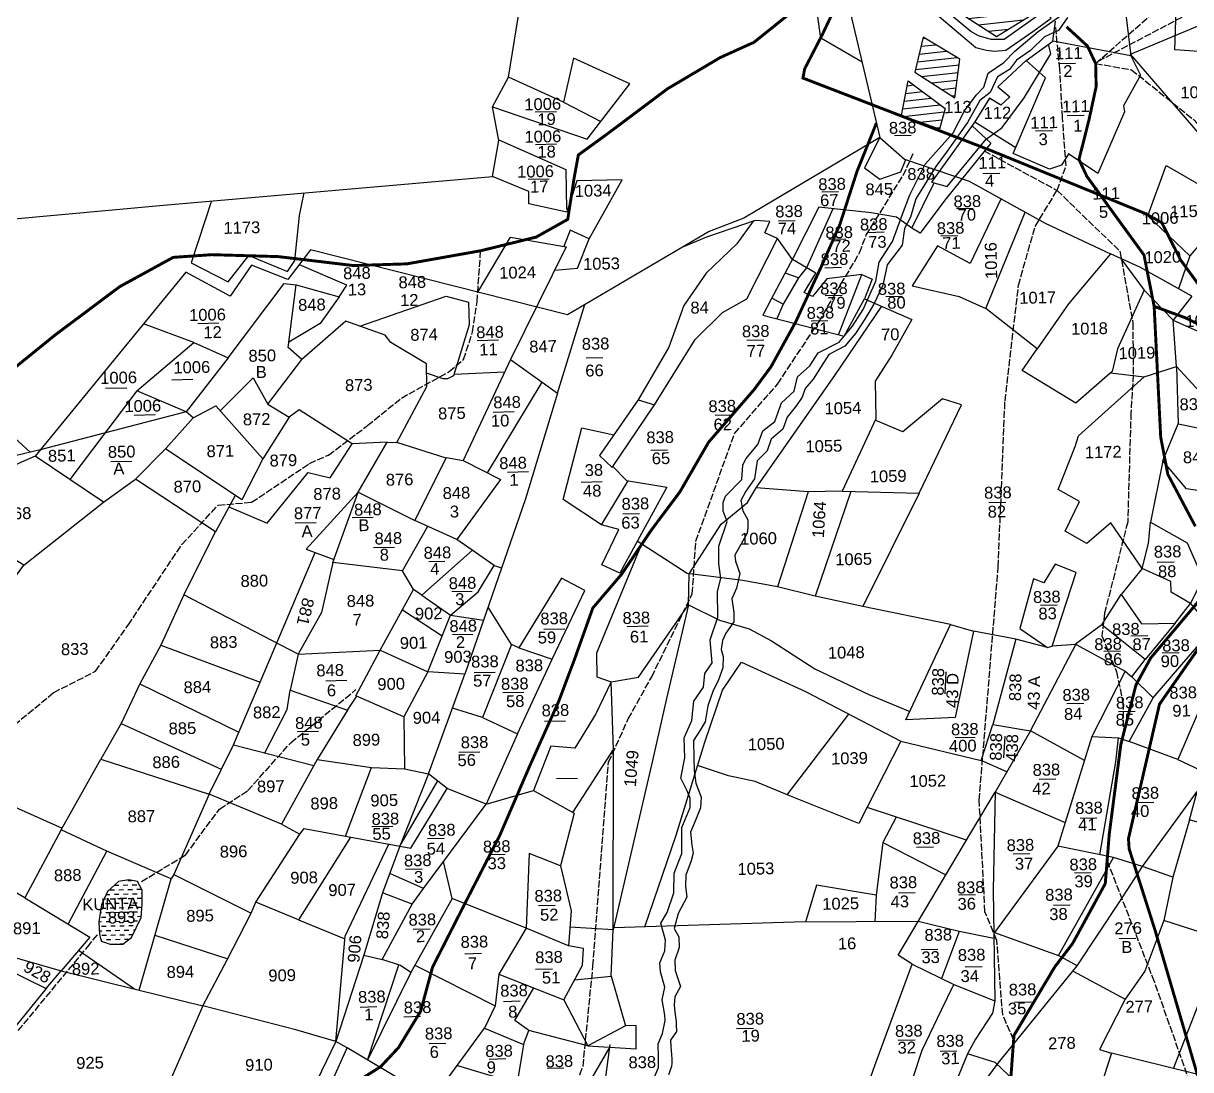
# Model space of a CAD drawing. Header units: millimetres. Extents: x 364796 to 377572, y 1836794 to 1850679.
# Drawn here: x 372195 to 374191, y 1841356 to 1843146 of the extents above; entities that cross this region are included whole.
import ezdxf

# ---------------------------------------------------------------- set-up
doc = ezdxf.new("R2010")
doc.units = ezdxf.units.MM
doc.linetypes.add('ACAD_ISO02W100', pattern=[15, 12, -3])
for name, color, linetype in [('CARTTRCK', 31, 'ACAD_ISO02W100'), ('NALA', 4, 'Continuous'), ('ROADS', 50, 'Continuous'), ('SY.AREA', 7, 'Continuous'), ('TEXT', 7, 'Continuous'), ('VILLAGE AREA', 1, 'Continuous'), ('WATER', 4, 'Continuous')]:
    doc.layers.add(name, color=color, linetype=linetype)
doc.styles.get("Standard").update_dxf_attribs({"font": 'arial.ttf', "height": 2.5})

msp = doc.modelspace()

# ---------------------------------------------------------------- hatches: boundary and pattern name
at = {"layer": 'VILLAGE AREA'}
h = msp.add_hatch(dxfattribs=at)
h.set_pattern_fill('ANSI31', color=256, scale=4.053375, angle=321.2909, style=0)
h.set_pattern_definition([(6.29095, (368861.63, 1841909.483), (-1.4102, 12.79197), [])])
h.paths.add_polyline_path([(373867.5, 1843388.5), (373832.2, 1843408.3), (373814.3, 1843400.2), (373792.5, 1843331.2), (373852, 1843330)])
h.paths.add_polyline_path([(373937, 1843350), (373880.7, 1843379.7), (373861.4, 1843314.7), (373914, 1843278.4)])
h.paths.add_polyline_path([(373905.4, 1843260.1), (373851.3, 1843305.4), (373796.9, 1843309.3), (373771.1, 1843246.7), (373888.5, 1843202.9)])
h.paths.add_polyline_path([(373764.9, 1843237.6), (373751.7, 1843193.3), (373859.3, 1843123.4), (373933.3, 1843169)])
h.paths.add_polyline_path([(373796.8, 1843084.5), (373733.9, 1843121.9), (373719.7, 1843062.1), (373787.9, 1843018.4)])
h.paths.add_polyline_path([(373708.4, 1843047.6), (373696.8, 1842987.9), (373762, 1842964.8), (373771.5, 1842999.9)])
h.paths.add_polyline_path([(373872, 1843312.2), (373929.6, 1843313.5), (373928.9, 1843344.5), (373871.3, 1843343.2)], flags=24)
h.paths.add_polyline_path([(373867.9, 1843364.1), (373925.5, 1843365.4), (373924.8, 1843396.4), (373867.2, 1843395.1)], flags=9)
h.paths.add_polyline_path([(373868.1, 1843248.4), (373925.7, 1843249.7), (373925, 1843280.8), (373867.4, 1843279.5)], flags=9)
at = {"layer": 'WATER'}
h = msp.add_hatch(dxfattribs=at)
h.set_pattern_fill('DASH', color=256, scale=2.432025, angle=1.2909, style=0)
h.set_pattern_definition([(1.29095, (368861.6305, 1841909.4825), (7.545755, 7.893684), [7.72168, -7.72168])])
h.paths.add_polyline_path([(372397.8, 1841663.1), (372390.2, 1841678.1), (372375, 1841680.6), (372357.7, 1841678), (372338.6, 1841661), (372328.3, 1841637.7), (372323.9, 1841608.7), (372325.1, 1841587.1), (372328.2, 1841575.6), (372343.5, 1841570.9), (372365.2, 1841570.7), (372380.1, 1841581.9), (372396.6, 1841616.1), (372398.3, 1841639.3)])
h.paths.add_polyline_path([(372334.6, 1841600.1), (372392.1, 1841601.4), (372391.4, 1841632.5), (372333.9, 1841631.2)], flags=24)

# ---------------------------------------------------------------- linework, layer by layer
at = {"layer": 'CARTTRCK'}
for points in [[(374028.9, 1843077.2), (374173.8, 1843204.5), (374376, 1843448.4), (374488.5, 1843556), (374566.5, 1843636.1), (374656.8, 1843620.1), (374785, 1843587.1), (374982.7, 1843537.6), (375159.5, 1843495.9), (375318.9, 1843549.3), (375563.6, 1843669.2), (375755.2, 1843708.1), (376003.3, 1843756.7)], [(374033.4, 1843081.2), (374393.1, 1843270.3), (374646, 1843414.3), (374889.9, 1843527.7), (374982.7, 1843537.6)], [(373962.9, 1842860), (373978.4, 1842901.8), (373972.3, 1842984.6), (373967.7, 1843067.5), (373960.7, 1843138.8)], [(374028.9, 1843077.2), (374090.3, 1843066.4), (374197.5, 1842980.2), (374336.7, 1842825.7), (374517.9, 1842649.9), (374659.9, 1842550.8), (374793.4, 1842437.6)], [(373838.1, 1842927.8), (373962.9, 1842860), (374070.5, 1842755.9), (374092.6, 1842633.3), (374093.2, 1842544.8), (374089.2, 1842479.7), (374083.7, 1842292.9), (374044.3, 1842137.1), (374039.7, 1842098.2), (374064.6, 1842036.6), (374075.5, 1841984.2), (374076.5, 1841930)], [(373097.4, 1841221.6), (373152.1, 1841361.8), (373169.1, 1841533), (373195.6, 1841882.1), (373229.5, 1841956), (373269.6, 1842028.1), (373339, 1842169.8), (373345.1, 1842259.9), (373411.5, 1842444.5), (373484.9, 1842528.7), (373555.2, 1842634.8), (373625.1, 1842753.2), (373636.5, 1842783.7), (373699.6, 1842885.6), (373716.9, 1842923)], [(373888.7, 1841407.2), (373869.9, 1841449.8), (373860.1, 1841576.9), (373839.6, 1841626.2), (373829.8, 1841816.9), (373862.3, 1842216), (373873.9, 1842499.8), (373897.1, 1842698), (373925.3, 1842798.2), (373962.9, 1842860)], [(372179.5, 1841945.8), (372246.8, 1842001.2), (372318.4, 1842037.5), (372374.1, 1842116.6), (372465.8, 1842254.1), (372527.9, 1842321.6), (372585.3, 1842326.6), (372684.4, 1842392.9), (372716.8, 1842407.4), (372783.5, 1842457.7), (372841.4, 1842504.9), (372923.3, 1842550), (372947.6, 1842570.9), (372963.3, 1842617.9), (372970.9, 1842669.7), (372977, 1842756.8)], [(372396.8, 1841677.8), (372472.1, 1841723.1), (372530.3, 1841801.8), (372578.7, 1841833.4), (372652.4, 1841915.3), (372763.8, 1842006.1)], [(374651.3, 1840169.4), (374604, 1840263.1), (374529.3, 1840405.5), (374481.8, 1840526.1), (374432.9, 1840662.4), (374388.4, 1840744.9), (374342.8, 1840833.2), (374329.3, 1840937.9), (374277.3, 1841062.9), (374200.1, 1841305.6), (374129.6, 1841506.2), (374048.6, 1841714)], [(372186.2, 1841422.8), (372304.4, 1841565.7), (372323.5, 1841589), (372323.5, 1841589)]]:
    msp.add_lwpolyline(points, dxfattribs=at)
at = {"layer": 'NALA'}
for points in [[(373269.4, 1841331.1), (373281.2, 1841359.9), (373281.3, 1841377.6), (373280.8, 1841399.9), (373288.2, 1841417.7), (373292.4, 1841440.1), (373292.1, 1841449.4), (373287.4, 1841475.2), (373292.1, 1841497.1), (373284.8, 1841523.4), (373283.4, 1841538.9), (373292.3, 1841559.4), (373293.4, 1841577.5), (373285, 1841606.4), (373296, 1841624.8), (373307.2, 1841658.3), (373308, 1841691.9), (373321.3, 1841726), (373321.3, 1841770.1), (373335.6, 1841804.6), (373335.3, 1841820.2), (373329.2, 1841835.1), (373319.4, 1841854.6), (373326.4, 1841889.4), (373325.1, 1841923.6), (373338.5, 1841953), (373341.9, 1841986.3), (373358, 1842010.5), (373360.6, 1842033.4), (373373.1, 1842051.9), (373369.7, 1842091.1), (373382.9, 1842130.3), (373382.4, 1842173.9), (373388.1, 1842196.4), (373384.4, 1842221.7), (373384.3, 1842251.3), (373398.4, 1842293.5), (373391.8, 1842311.5), (373392, 1842326), (373395.9, 1842337), (373423.8, 1842365.7), (373425.4, 1842390.1), (373430.8, 1842401.1), (373451.1, 1842425.5), (373459.9, 1842449), (373480.4, 1842465), (373491.6, 1842496.9), (373513, 1842516.6), (373519.2, 1842541.1), (373540.1, 1842559.7), (373554.1, 1842582.4), (373590.1, 1842600.3), (373612.8, 1842627.8), (373631.4, 1842656.2), (373652.8, 1842704.8), (373658.8, 1842737.2), (373681.4, 1842772.4), (373698.5, 1842819.5), (373711.3, 1842852.5), (373737.2, 1842904.8), (373785.3, 1842958.3), (373804.8, 1842996.1), (373824.5, 1843022.9), (373837.7, 1843036.7), (373845, 1843060.7), (373872.1, 1843079), (373890.9, 1843098.1), (373930.6, 1843131.7), (373975.1, 1843163.3)], [(373980.6, 1843156), (373965.3, 1843133.8), (373941.6, 1843123), (373917.6, 1843099.2), (373893.3, 1843083), (373881.4, 1843067), (373861.2, 1843054.2), (373848.5, 1843027.4), (373831, 1843014.1), (373810, 1842976), (373774.8, 1842927.4), (373755.6, 1842901), (373721.3, 1842845.6), (373712.5, 1842814), (373701.9, 1842794.6), (373697.8, 1842766.5), (373672.6, 1842732.5), (373665, 1842697.7), (373649.4, 1842665.3), (373634.2, 1842639.7), (373618.4, 1842615.4), (373599.7, 1842593.8), (373572.7, 1842579.5), (373559.5, 1842558.7), (373545.6, 1842537.3), (373532.3, 1842521.2), (373527.2, 1842506.1), (373517.2, 1842492.2), (373501.1, 1842472.2), (373494, 1842451.5), (373473.9, 1842434.7), (373466.8, 1842414.7), (373450.1, 1842397.2), (373445.3, 1842366.4), (373430.8, 1842345.6), (373422.2, 1842329.7), (373425.4, 1842312), (373433.9, 1842296.5), (373434.2, 1842283.5), (373433.1, 1842273.9), (373412, 1842235.9), (373413, 1842225.7), (373420.3, 1842204.6), (373414.6, 1842179.4), (373406.8, 1842161.5), (373410.1, 1842138.3), (373410.3, 1842128.8), (373409.8, 1842121.9), (373396.5, 1842102.5), (373390.7, 1842090.1), (373388.3, 1842075), (373392, 1842062.8), (373391, 1842043.6), (373383.3, 1842020.9), (373374.8, 1842004.4), (373365.8, 1841978.2), (373361, 1841950.8), (373352.4, 1841936.9), (373341.1, 1841919), (373341.8, 1841888.2), (373342.3, 1841867.8), (373344.8, 1841846), (373354.2, 1841822.3), (373353.3, 1841803.8), (373344.8, 1841783.8), (373335.8, 1841762.4), (373338.3, 1841739.9), (373340.7, 1841726.3), (373336.9, 1841713.3), (373327.8, 1841688.5), (373327.6, 1841670), (373329.4, 1841651), (373315, 1841623.3), (373308, 1841597.3), (373315.8, 1841583.1), (373316.3, 1841564.7), (373309.2, 1841543.3), (373309.6, 1841525.6), (373319.1, 1841498.5), (373309.3, 1841480.5), (373308.2, 1841466.1), (373309.2, 1841454.5), (373311.6, 1841438.2), (373311.7, 1841433.4), (373312, 1841421.1), (373302, 1841406.6), (373302.3, 1841395.6), (373303.3, 1841381.3), (373304.1, 1841374.5), (373304.3, 1841367), (373303.7, 1841361.5), (373298.6, 1841347.1)]]:
    msp.add_lwpolyline(points, dxfattribs=at)
at = {"layer": 'ROADS', "color": 40, "const_width": 5}
for points in [[(374222.1, 1842675.5), (374174.2, 1842741.1), (374141.9, 1842805.1), (374113.3, 1842820.7), (373847, 1842929.4), (373528.3, 1843052.2), (373531.3, 1843068.2), (373560.9, 1843125.5), (373626.8, 1843264.1)], [(374222.1, 1842675.5), (374174.2, 1842741.1), (374141.9, 1842805.1), (374113.3, 1842820.7), (373847, 1842929.4), (373528.3, 1843052.2), (373531.3, 1843068.2), (373560.9, 1843125.5), (373626.8, 1843264.1)], [(373584.6, 1843212), (373506.2, 1843162.9), (373444.7, 1843113.5), (373387, 1843087.4), (373296.8, 1843034), (373190.7, 1842954.5), (373144.1, 1842920.7), (373136.8, 1842880.7), (373126, 1842810.5), (373072, 1842780.2), (372977, 1842756.8), (372850.8, 1842734.4), (372759.4, 1842731.5), (372630.8, 1842746.8), (372517.1, 1842750.1), (372451.1, 1842745.5), (372359.7, 1842695.4), (372249.3, 1842612.8), (372151.3, 1842533.4)], [(374199.4, 1842285.5), (374152.4, 1842374.4), (374140.2, 1842437.9), (374129, 1842661.7), (374111.6, 1842749.6), (374058.2, 1842822.9), (374013.8, 1842884.3), (374000.4, 1842912.9), (374017.6, 1842981), (374029.8, 1843037.6), (374028.9, 1843077.2), (374014.8, 1843107.1), (373979.1, 1843139.9)], [(373653.9, 1842975.1), (373620.8, 1842892.6), (373591.3, 1842801.4), (373559.9, 1842730.3), (373515.7, 1842634.7), (373473.7, 1842558.5), (373445, 1842519.6), (373366.9, 1842429.3), (373317.8, 1842344.3), (373268.8, 1842278.8), (373218, 1842203.3), (373168.9, 1842145.8), (373137.7, 1842058.3), (373110.5, 1841985.9), (373061.2, 1841876), (373009.5, 1841756.2), (372948.3, 1841636.7), (372894.8, 1841531.5), (372874.3, 1841455.8), (372836.7, 1841393.9), (372805.9, 1841361), (372761.5, 1841333.1)], [(374129, 1842661.7), (374182, 1842642.3), (374280.5, 1842594)], [(373876.6, 1841242.1), (373889.2, 1841414.5), (373959.3, 1841532.2), (373989.4, 1841571.6), (374045.4, 1841674.3), (374052.2, 1841758.7), (374072, 1841912.2), (374097.9, 1842014.1), (374123.1, 1842060.2), (374208, 1842160.9)], [(374212.6, 1841314.4), (374130.2, 1841595.6), (374086.2, 1841733.8), (374085.1, 1841751.3), (374138.1, 1841981.1), (374205.8, 1842078.1)], [(374212.6, 1841314.4), (374130.2, 1841595.6), (374086.2, 1841733.8), (374085.1, 1841751.3), (374138.1, 1841981.1), (374205.8, 1842078.1)]]:
    msp.add_lwpolyline(points, dxfattribs=at)
at = {"layer": 'SY.AREA'}
for points in [[(372166.5, 1842810), (372434.3, 1842834.9), (372997.4, 1842884.1), (373008.3, 1842945.5), (372997, 1843003.1), (373024.8, 1843053.8), (373108.1, 1843568.2), (373237.7, 1843966.7), (373539.9, 1843794.7), (373645.9, 1843531.7), (373622.5, 1843373.5), (373605, 1843283.3), (373597.2, 1843216.5), (373659.7, 1842950.5), (373427.3, 1842812.4), (373367.6, 1842789.7), (373125.4, 1842647.3), (372686.2, 1842758.4), (372647.5, 1842707.6), (372584.9, 1842732.1), (372548.6, 1842679.3), (372472.7, 1842720.2), (372214.9, 1842405.3), (372132.8, 1842369.6)], [(374036.8, 1843550.9), (374051.9, 1843397.3), (374088.9, 1843090.2), (373955.9, 1843115.5), (373960, 1843149.3)], [(373629.4, 1843079.5), (373558.7, 1843120.4), (373540.9, 1843250.3), (373555.8, 1843309.7), (373605, 1843283.3)], [(374215.2, 1842946.3), (374088.5, 1843093.1), (374486.7, 1843260)], [(374534.4, 1842625.6), (374605.5, 1842810.4), (374683.8, 1843011), (374408.6, 1843042.8), (374264.4, 1843093.7), (374164.5, 1843100.7), (374166.4, 1843168.2), (374267.6, 1843217.2), (374444.2, 1843176.4), (374476.5, 1843091.1), (374408.6, 1843042.8), (374471.1, 1842957.6), (374517.7, 1842912.6), (374634.5, 1842884.8), (374753.4, 1842875.8), (374692.2, 1842816.2), (374835, 1842765.7), (374801.4, 1842693.7), (374791.3, 1842668.6), (374738.9, 1842626.1), (374642.6, 1842546.3)], [(373822.4, 1842977.4), (373748.1, 1842874.2), (373774.9, 1842866.5), (373841.4, 1842947.9), (373869.2, 1842967.6), (373906.4, 1843018.4), (373952.2, 1843093.4), (373948.2, 1843110)], [(374088.9, 1843090.2), (374105.4, 1843057.3), (374076.6, 1843005), (374078.5, 1842994.3), (374032.5, 1842888.9), (373982.7, 1842922.8), (373970.6, 1842903.3), (373949.9, 1842896.2), (373887.7, 1842923.1), (373943.1, 1843052.5), (373909.9, 1843082.5), (373955.9, 1843115.5)], [(372997, 1843003.1), (373159, 1842947.6), (373232.1, 1843042.1), (373135.9, 1843086.3), (373118.8, 1843010.8), (373024.8, 1843053.8)], [(373909.9, 1843082.5), (373861.8, 1843037.3), (373882.2, 1843020.3), (373866.7, 1843005.8), (373847.3, 1843017.9), (373822.4, 1842977.4), (373892.2, 1842933.7)], [(374408.6, 1843042.8), (374291.7, 1842873.1), (374265.1, 1842836), (374190, 1842747.9), (374118.2, 1842816.4), (374149.6, 1842902.7), (374265.1, 1842836)], [(373118.8, 1843010.8), (373182.6, 1842978.2)], [(373817.5, 1842970.7), (373849.6, 1842941), (373771, 1842843.6), (373729, 1842786.9), (373714.6, 1842795.7), (373752.7, 1842872.9)], [(373008, 1842946.8), (373122.5, 1842895.9), (373124.1, 1842827.4)], [(373659.7, 1842950.5), (373633.7, 1842898.7), (373660, 1842879.4), (373695.5, 1842891.8), (373704.5, 1842912.7)], [(373659.7, 1842950.5), (373702, 1842913.6), (373812.7, 1842876.1), (373942.6, 1842804.2), (374054.5, 1842751.8), (373982.3, 1842666.2), (373929.1, 1842589.3), (373841, 1842658), (373908.5, 1842823.1)], [(373162.8, 1842777.4), (373219.2, 1842878.2), (373141.8, 1842876.4), (373124.2, 1842823), (373059.7, 1842837), (373059.2, 1842858), (372997.4, 1842884.1)], [(372516.4, 1842842.1), (372481.7, 1842736.3), (372545.4, 1842703.5), (372580.5, 1842748.7), (372646.9, 1842721.5), (372659.4, 1842740.3), (372666.9, 1842817.3), (372675.3, 1842856)], [(373714.6, 1842795.7), (373688.4, 1842814.3), (373644.9, 1842821.6), (373555.6, 1842831.3), (373511.7, 1842744.6), (373474.2, 1842673.8), (373459.6, 1842646.7), (373598.6, 1842610.7), (373633.8, 1842674.7), (373714.6, 1842639.1), (373680.1, 1842578.4), (373652, 1842533.7), (373652.7, 1842469.1), (373595.5, 1842345.5), (373537.3, 1842344.2), (373448, 1842351.4), (373582.8, 1842543.2), (373663.3, 1842661.8)], [(373579.2, 1842828.7), (373534.3, 1842727.8), (373520.4, 1842710.6), (373498, 1842718.7)], [(373867.2, 1842846), (373814.2, 1842734.8), (373758.6, 1842765.1), (373715.2, 1842696.7), (373795.5, 1842678.6), (373841, 1842658)], [(373443.1, 1842807.6), (373415.2, 1842768.9), (373362.9, 1842718.3), (373324.8, 1842663), (373299.1, 1842591.8), (373246.7, 1842501.9), (373274.1, 1842493.5), (373344.2, 1842604.9), (373390.6, 1842651.4), (373432.5, 1842674.5), (373485, 1842777.8)], [(373628.8, 1842716.1), (373569, 1842708.9), (373544.7, 1842678.4), (373530.4, 1842685.6), (373550.5, 1842718.5), (373510.2, 1842741.7), (373485, 1842777.8), (373463.2, 1842787.2), (373471.7, 1842806.9), (373446.7, 1842808.8), (373363.2, 1842780.3), (373321, 1842762.3)], [(373103.5, 1842723.4), (373142.9, 1842727.3), (373162.8, 1842777.4), (373130.4, 1842792.2), (373119.3, 1842764.3)], [(372972.4, 1842686), (373028, 1842780.1), (373123.5, 1842763.6), (373027.8, 1842570.8), (372947.3, 1842398.3), (373011, 1842365.5), (372936.4, 1842263), (372864.4, 1842295.6), (372918.4, 1842403.2), (372947.3, 1842398.3)], [(374193.2, 1842679.1), (374104.7, 1842728.9), (374054.5, 1842751.8)], [(374190, 1842747.9), (374170.8, 1842691.7)], [(372734.9, 1842678.1), (372748.4, 1842697.9), (372666.9, 1842733)], [(374071.6, 1842744), (374111.7, 1842689.5), (374066.2, 1842589), (374056.9, 1842550.2), (373995.2, 1842496.1), (373903.5, 1842551.8), (373929.1, 1842589.3)], [(373520.4, 1842710.6), (373494.5, 1842665.5), (373475.1, 1842675.6)], [(373588.9, 1842613.2), (373628.8, 1842716.1), (373646.5, 1842708.2), (373633.8, 1842674.7)], [(372545.3, 1842573.4), (372640.9, 1842700.9), (372661.3, 1842698.7)], [(372612.8, 1842494.4), (372671.3, 1842570.7), (372647.7, 1842591.5), (372661.3, 1842698.7), (372734.9, 1842678.1), (372702.6, 1842632.1), (372648.8, 1842600.6)], [(374054.3, 1842547.9), (374112, 1842541.3), (374167.5, 1842558.8), (374161.6, 1842637.8), (374111.7, 1842689.5)], [(372770.3, 1842627.9), (372918.3, 1842679.3), (372956.5, 1842669.1), (372957.3, 1842630.3), (372930.6, 1842542.7), (372920.5, 1842537.8), (372913.1, 1842537.7), (372884.6, 1842547.2)], [(374193.2, 1842679.1), (374161.6, 1842637.8), (374229.3, 1842607.9), (374277.3, 1842621.5)], [(373027.8, 1842570.8), (373108.7, 1842513.1), (373155.3, 1842664.9)], [(373494.5, 1842665.5), (373483.8, 1842640.4)], [(372389.1, 1842517.2), (372486.3, 1842599.9), (372400.3, 1842631.8)], [(372917.9, 1842402), (372833.6, 1842429), (372885.1, 1842524.6), (372884.3, 1842563.4), (372823.2, 1842600), (372813.7, 1842612.7), (372746.5, 1842636.2), (372671.3, 1842570.7)], [(374229.3, 1842607.9), (374316.1, 1842543.9), (374283.3, 1842468), (374266.6, 1842447.9), (374219.7, 1842501.7), (374167.5, 1842558.8), (374169.8, 1842461), (374254.5, 1842443.6), (374267.8, 1842393.2), (374259.9, 1842338.2), (374184.5, 1842349.7), (374143.8, 1842397.5), (374169.8, 1842461)], [(372486.3, 1842599.9), (372545.3, 1842573.4), (372473.3, 1842481.1), (372223.8, 1842416.1), (372009.1, 1842365.2), (372009.6, 1842382.8), (372159, 1842455.5), (372206.3, 1842412)], [(372931.5, 1842545.5), (373018, 1842549.9)], [(372531.6, 1842482.9), (372587.7, 1842539.2), (372612.8, 1842494.4), (372649.4, 1842472.1), (372604.7, 1842400.8)], [(373081.7, 1842532.3), (372988.4, 1842377.1)], [(374108.4, 1842213.4), (374054.8, 1842291.3), (374013.9, 1842255.9), (373976.9, 1842277.4), (374001.2, 1842327.7), (373965.1, 1842348.2), (373994, 1842421.9), (373999.5, 1842440), (374112, 1842541.3)], [(372332.1, 1842326.7), (372386.9, 1842366.3), (372438.6, 1842418.3), (372485.5, 1842471.2), (372473.3, 1842481.1), (372389.1, 1842517.2), (372274.4, 1842365.4)], [(373108.7, 1842513.1), (373053.5, 1842332.3), (372949.9, 1842032.4), (372886.8, 1842036.6), (372925.4, 1842133.7), (372972.6, 1842173.6), (373000.3, 1842218.6), (373012.7, 1842214.4)], [(372485.5, 1842471.2), (372524, 1842491.5), (372604.7, 1842400.8), (372568.3, 1842330.6), (372438.1, 1842417.9)], [(373246.7, 1842501.9), (373180.2, 1842406.7), (373201.8, 1842386), (373274.1, 1842493.5)], [(373595.5, 1842345.5), (373726.8, 1842342.3), (373799.6, 1842493.2), (373766.8, 1842503.6), (373699, 1842447.3), (373651.7, 1842467)], [(372546.5, 1842319), (372611.8, 1842290.9), (372682.1, 1842377.6), (372719.4, 1842368.2), (372757, 1842426.4), (372666.8, 1842484.6), (372649.4, 1842472.1)], [(373183.8, 1842288.2), (373118.3, 1842331.1), (373149.8, 1842453.8), (373204.6, 1842441.7)], [(372816.9, 1842429.2), (372757, 1842426.4)], [(372767.8, 1842343.9), (372816.9, 1842429.2), (372833.6, 1842429)], [(372195.6, 1842219), (372332.1, 1842326.7), (372214.9, 1842405.3)], [(373202.9, 1842387.5), (373226.5, 1842363.7), (373295.4, 1842352.2), (373215, 1842205.2), (373184.4, 1842219.6), (373213.3, 1842279.8), (373183.8, 1842288.2), (373229.1, 1842363.3)], [(374143.8, 1842397.5), (374122.8, 1842292.5), (374185.6, 1842257.3), (374212.4, 1842196.4), (374191, 1842153.3), (374158, 1842172.9), (374157.6, 1842191.1), (374108.4, 1842213.4), (374119.6, 1842256.3), (374122.8, 1842292.5)], [(372556.9, 1842338.3), (372523.3, 1842275.9), (372386.9, 1842366.3)], [(373252.3, 1842255.1), (373175, 1842068.4), (373176, 1842027.8), (373200.5, 1842019.2), (373247.1, 1842027.4), (373332.7, 1842151.1), (373333.6, 1842204.4), (373388.5, 1842289.4), (373433.4, 1842325.9), (373448, 1842351.4)], [(372767.8, 1842343.9), (372678.3, 1842246.5), (372726.1, 1842228.7)], [(372843.1, 1842209.5), (372724.2, 1842223.5), (372767.8, 1842343.9), (372864.4, 1842295.6)], [(373537.3, 1842344.2), (373484.7, 1842181.7)], [(373610, 1842345.2), (373549.1, 1842165.9)], [(373726.8, 1842342.3), (373630.8, 1842148.4)], [(372110.2, 1842103.3), (372195.6, 1842219), (372055.9, 1842304.2)], [(372664.8, 1842066.7), (372469.6, 1842168.4), (372523.3, 1842275.9)], [(372876.5, 1842167.7), (372862.3, 1842177.6), (372843.1, 1842209.5), (372886.7, 1842285.5)], [(373000.3, 1842218.6), (372936.4, 1842263)], [(373780.8, 1842117.3), (373630.8, 1842148.4), (373549.1, 1842165.9), (373484.7, 1842181.7), (373425.2, 1842192.8), (373330.4, 1842204.8), (373244.9, 1842259.9)], [(372554.1, 1841911.7), (372599.8, 1842018.7), (372694, 1842240.7)], [(372962.9, 1842244.6), (372876.5, 1842167.7), (372925.4, 1842133.7), (372981.8, 1842124.8)], [(372724.2, 1842223.5), (372704.9, 1842138), (372664.8, 1842066.7), (372805.4, 1842073.6), (372862.3, 1842177.6)], [(374009.6, 1841885.1), (373917.4, 1841935.7), (373995.3, 1842083.1), (373954.7, 1842080.7), (373995.6, 1842206.4), (373959.7, 1842220.8), (373940.1, 1842188.9), (373922.7, 1842195.6), (373899.2, 1842110.9), (373946.7, 1842078.4), (373954.7, 1842080.7)], [(374108.4, 1842213.4), (374072.7, 1842168.6), (374107.3, 1842118.6), (374165.2, 1842119.9), (374191, 1842153.3), (374228.4, 1842109.2), (374285.3, 1842064.8), (374260.5, 1841993.2), (374222.5, 1842009.6), (374169.4, 1841886.6), (374086.4, 1841917.2), (374127.4, 1841992.2), (374179.9, 1842053.3), (374228.4, 1842109.2)], [(373099.2, 1842058.4), (373155.1, 1842175.6), (373115.2, 1842196.9), (373042.2, 1842077.3), (373099.2, 1842058.4)], [(372469.6, 1842168.4), (372429.9, 1842082.4), (372599.8, 1842018.7)], [(374165.2, 1842119.9), (374113.8, 1842057.9), (374039.3, 1842117.1), (374072.7, 1842168.6)], [(373332.7, 1842151.1), (373294.8, 1841991), (373270.8, 1841884.9), (373203.9, 1841595.4), (373204.1, 1841903.9), (373200.5, 1842019.2), (373174.2, 1841964.7), (373137.9, 1841906), (373097.2, 1841909.2), (373067.5, 1841833.6)], [(373332.7, 1842151.1), (373385.3, 1842125), (373436.4, 1842109.9), (373474.4, 1842089.4), (373548.7, 1842041.4), (373641.1, 1841997.8), (373710.9, 1841968.4)], [(372843.1, 1842142.4), (372911.3, 1842098.2)], [(373042.2, 1842077.3), (373030, 1842083.1), (372989.6, 1842147.3)], [(373892.5, 1842092.4), (373820.1, 1842106), (373788.9, 1841958.2), (373704.2, 1841954.2), (373780.8, 1842117.3), (373820.1, 1842106)], [(374039.3, 1842117.1), (373994.3, 1842083.6), (374079.7, 1842037.8), (374091.1, 1842027.9), (374113.8, 1842057.9)], [(373946.7, 1842078.4), (373892.5, 1842092.4), (373853.1, 1841946.4), (373917.4, 1841935.7), (373856.8, 1841830.8), (373976.8, 1841778.7)], [(372429.9, 1842082.4), (372394.3, 1842015.9), (372563.2, 1841933.1)], [(372805.4, 1842073.6), (372886.8, 1842036.6), (372845.9, 1841959.3), (372763.6, 1841995.4), (372805.4, 1842073.6)], [(373030, 1842083.1), (372980.1, 1841958.3), (373040.3, 1841930.5), (373099.2, 1842058.4)], [(372664.8, 1842066.7), (372651.3, 1842004.9), (372749.3, 1841971), (372765, 1841994.7)], [(373257.9, 1841600.1), (373311.5, 1841756.9), (373360.6, 1841916.4), (373390.7, 1842005.2), (373423.4, 1842053.2), (373532.4, 1842003.1), (373695.7, 1841917.7), (373624, 1841777.2), (373504.3, 1841825.2), (373446.8, 1841848.9), (373401.1, 1841858.5), (373348.2, 1841876.3)], [(372845.9, 1841959.3), (372847, 1841870.5), (372887.9, 1841862.2), (372949.9, 1842032.4)], [(374079.7, 1842037.8), (374022.3, 1841925.9), (374068, 1841923.9), (374086.4, 1841917.2)], [(374091.1, 1842027.9), (374127.4, 1841992.2)], [(372394.3, 1842015.9), (372362.3, 1841948.3), (372533.4, 1841869.9)], [(372607.7, 1841897.8), (372646.3, 1841971.9), (372651.3, 1842004.9)], [(372749.3, 1841971), (372697.5, 1841886.5), (372790.4, 1841872.9), (372847, 1841870.5)], [(372980.1, 1841958.3), (372928.8, 1841974.3)], [(372362.3, 1841948.3), (372327.5, 1841887.4), (372512.4, 1841827.5), (372452.3, 1841690.1), (372584.4, 1841623.7), (372592.6, 1841642.4)], [(373501.5, 1841826.4), (373606.7, 1841964.2)], [(373040.3, 1841930.5), (372986.5, 1841810.3), (372920, 1841837)], [(373876.8, 1841865.5), (373833.2, 1841885.1), (373853.1, 1841946.4)], [(372636.1, 1841776), (372512.4, 1841827.5), (372554.1, 1841911.7), (372691.7, 1841876.1)], [(373695.7, 1841917.7), (373833.2, 1841885.1)], [(374022.3, 1841925.9), (373976.8, 1841778.7), (373964.4, 1841738.2), (373856, 1841590.6), (373965.5, 1841551.4), (374059.3, 1841719), (373964.4, 1841738.2)], [(374036.2, 1841723.7), (374063.7, 1841882.5), (374068, 1841923.9)], [(373134.9, 1841796), (373204.1, 1841903.9)], [(372452.3, 1841690.1), (372447.9, 1841682.6), (372337.5, 1841730), (372259.8, 1841766.2), (372327.5, 1841887.4)], [(372697.5, 1841886.5), (372636.1, 1841776), (372668, 1841759.1), (372675.2, 1841768.5), (372745.9, 1841755.3), (372790.4, 1841872.9)], [(374169.4, 1841886.6), (374226.4, 1841859.5)], [(372197.6, 1841650.1), (372032.1, 1841745.5), (372083.5, 1841848.4), (372261.4, 1841769.1)], [(372887.9, 1841862.2), (372838.6, 1841738.2), (372809.1, 1841658.2), (372777.3, 1841552), (372729.6, 1841404.3), (372745, 1841584.2), (372819.9, 1841741.6)], [(372745.9, 1841755.3), (372857.5, 1841734.7), (372920, 1841837), (372887.9, 1841862.2)], [(372838.6, 1841738.2), (372903.5, 1841849.9)], [(372879.5, 1841666), (372986.5, 1841810.3), (373067.5, 1841833.6), (373137, 1841794.8), (373113.8, 1841704.5), (373059.8, 1841725.5), (373054.6, 1841598.3), (372928.4, 1841648.9), (372913.6, 1841711.9)], [(373715.3, 1841536.7), (373691, 1841551.8), (373815.5, 1841761.3), (373856.8, 1841830.8), (373853.4, 1841663.3), (373856.7, 1841474)], [(373997.6, 1841533.6), (374068.9, 1841641.8), (374108.9, 1841703.4), (374202.3, 1841831.6)], [(374256.2, 1841662.7), (374266.9, 1841760.9), (374189.5, 1841783.5), (374202.3, 1841831.6)], [(373808, 1841748.5), (373638, 1841804.6)], [(373688, 1841788.1), (373665.1, 1841744.5), (373772.8, 1841689.4)], [(374189.5, 1841783.5), (374161.2, 1841685), (374145.6, 1841611.4)], [(372259.8, 1841766.2), (372197.6, 1841650.1), (372308.3, 1841582.9), (372259.6, 1841525.3), (372392.8, 1841492.2), (372447.9, 1841682.6)], [(372665.7, 1841612.5), (372592.6, 1841642.4), (372668, 1841759.1)], [(372754.3, 1841753.8), (372665.7, 1841612.5), (372744.7, 1841579.9)], [(372271.7, 1841605.1), (372337.5, 1841730)], [(373665.1, 1841744.5), (373653.7, 1841654.3), (373651.2, 1841609)], [(374161.2, 1841685), (374108.9, 1841703.4), (374059.3, 1841719)], [(372860, 1841639.3), (372879.5, 1841666), (372821.5, 1841691.7)], [(373113.8, 1841704.5), (373131.9, 1841627.8), (373127.2, 1841567.8), (373054.6, 1841598.3)], [(373653.7, 1841654.3), (373551.7, 1841671.6), (373532.7, 1841608.5)], [(372777.3, 1841552), (372808.6, 1841544.4), (372860, 1841639.3), (372809.1, 1841658.2)], [(372928.4, 1841648.9), (372857.5, 1841522.3), (372840.1, 1841534), (372808.6, 1841544.4)], [(371970, 1841608.5), (372259.6, 1841525.3)], [(372392.8, 1841492.2), (372501.7, 1841465.1), (372543.5, 1841543.8), (372584.4, 1841623.7)], [(373795.3, 1841592.5), (373725.2, 1841609.4), (373513.2, 1841608.4), (373204.6, 1841598.4)], [(374162, 1841358.1), (374205.7, 1841469.1), (374239.5, 1841581.2), (374145.6, 1841611.4), (374113, 1841524.6), (374079.3, 1841476.7)], [(373054.6, 1841598.3), (373008.4, 1841519.5), (373119.1, 1841475.3), (373151.3, 1841534.9), (373152.7, 1841563.3), (373127.2, 1841567.8)], [(373137.8, 1841509.8), (373200.5, 1841515.7), (373203.9, 1841595.4), (373129.7, 1841599.5)], [(373854.8, 1841580.5), (373795.3, 1841592.5), (373765.2, 1841512.2)], [(372419.9, 1841586.1), (372544.4, 1841545.5)], [(372096.3, 1841562.3), (372233.8, 1841495.1), (372259.6, 1841525.3)], [(372289.1, 1841560.2), (372384.7, 1841494.2)], [(373807.4, 1841292.8), (373862.2, 1841367.3), (373997.6, 1841533.6), (373965.5, 1841551.4)], [(372857.5, 1841522.3), (372783.4, 1841372.4), (372836.9, 1841535.1)], [(372864.4, 1841534.5), (373002.1, 1841465.2)], [(373718.7, 1841178.8), (373612.2, 1841230), (373626.3, 1841291.9), (373651.5, 1841363.4), (373715.3, 1841536.7), (373786.5, 1841501.8), (373856.7, 1841474), (373852.7, 1841452.5), (373823.4, 1841408.2), (373809.7, 1841383), (373781, 1841313.7), (373763.3, 1841267.9), (373723.8, 1841185.4)], [(373008.4, 1841519.5), (373002.1, 1841465.2), (372983.7, 1841427.2)], [(373200.5, 1841515.7), (373224.7, 1841431), (373160.5, 1841397), (373059.3, 1841423.2), (373035.6, 1841439.9), (373067.8, 1841495.7)], [(373990.4, 1841524.7), (374079.3, 1841476.7), (374035.3, 1841390.3), (374055.9, 1841384.4), (374029.6, 1841303.4), (373984.2, 1841222), (373970.3, 1841160.5), (373878.5, 1841184.2)], [(372233.8, 1841495.1), (372165.3, 1841410.3), (372047.2, 1841474.2)], [(373656, 1841208.9), (373699.5, 1841290.5), (373732, 1841389.2), (373765.2, 1841458.6), (373786.5, 1841501.8)], [(373119.1, 1841475.3), (373160.5, 1841397)], [(372501.7, 1841465.1), (372445.8, 1841337.4), (372734.6, 1841193.4), (372710.7, 1841133.2), (372806.3, 1841057.7), (372775.6, 1840987.7), (372748.5, 1840934.6), (372826.6, 1840829.5), (372876.4, 1840901.2), (372904.2, 1840925), (373018, 1841067.7), (373061.4, 1841121.8), (373008.3, 1841197.3), (372934, 1841267.2), (372888.6, 1841266.2), (372869.8, 1841252.6), (372857.6, 1841256.4), (372714.9, 1841318.7), (372748.5, 1841393.1), (372729.6, 1841404.3), (372661, 1841424.4), (372501.7, 1841465.1)], [(373160.5, 1841397), (373242.9, 1841391.8), (373243, 1841431.4), (373224.7, 1841431)], [(372895.4, 1841306), (372983.7, 1841427.2), (373050.3, 1841399.3), (373038.7, 1841330), (373010.6, 1841241.6)], [(373050.3, 1841399.3), (373059.3, 1841423.2)], [(372729.6, 1841404.3), (372648.3, 1841236.4), (372482.8, 1840937), (372403.5, 1840783), (372319, 1840630.1), (372194, 1840711.9), (372278.7, 1840850), (372478.8, 1840747.6), (372546, 1840677.5), (372631.2, 1840747), (372507.7, 1840854.1), (372467.9, 1840753.2)], [(373164.5, 1841154.3), (373099.2, 1841187.8), (373010.6, 1841241.6), (372895.4, 1841306), (372748.5, 1841393.1)], [(372937.2, 1841363.4), (373043.8, 1841331.1), (373140.2, 1841288.7), (373157.7, 1841324.6), (373197.1, 1841392.2)], [(373198, 1841398.9), (373182.3, 1841283.9), (373173.6, 1841220.1), (373397, 1841223.1), (373612.2, 1841230), (373566.7, 1841132.5), (373512.5, 1841012.6), (373489.8, 1841028.3), (373455.9, 1840999.1), (373424.1, 1840968), (373379.7, 1840915.5), (373423.7, 1840901.2), (373493.2, 1840880.5), (373574.7, 1840825.5), (373706.5, 1840749.3), (373790.4, 1840708), (373909.3, 1840659.9), (373902, 1840622.2), (373873.5, 1840538.4), (373808.3, 1840408), (373757.6, 1840314.5), (373728.4, 1840268.4), (373888.4, 1840217.1)], [(374802.7, 1840066.4), (374812.2, 1840092.8), (374528.3, 1840224.1), (374542.7, 1840266.5), (374520.6, 1840285.2), (374383.9, 1840345.9), (374244.6, 1840410.3), (374103.2, 1840477.9), (374139.1, 1840584.6), (374128, 1840621.3), (374160, 1840730.5), (374003, 1840785.3), (373907.7, 1840822.7), (373890.5, 1840907.8), (373858.2, 1840924.9), (373873.9, 1841077.1), (373879.8, 1841213.7), (373891, 1841336), (373857.1, 1841368.4), (373809.7, 1841383)], [(373873.9, 1841267.6), (373996.7, 1841213.6), (374165.5, 1841145.7), (374356.8, 1841071), (374434.5, 1841257.1), (374340.5, 1841287.3), (374242.6, 1841328.1), (374245.3, 1841337.5), (374055.9, 1841384.4)]]:
    msp.add_lwpolyline(points, dxfattribs=at)
msp.add_lwpolyline([(373752.4, 1843184.6), (373742.5, 1843173.3), (373824.1, 1843104.4), (373842.2, 1843100.2), (373855.7, 1843098.2), (373875.5, 1843100), (373921.6, 1843131.6), (373953, 1843154.5), (373941.1, 1843166.7), (373872.4, 1843118), (373850.2, 1843118.4), (373828.7, 1843124.4), (373815.2, 1843132)], close=True, dxfattribs=at)
at = {"layer": 'TEXT'}
for p, q in [((373965.7, 1843077.1), (373994.4, 1843077.7)), ((373070.5, 1842994.3), (373106.5, 1842995.1)), ((373980.5, 1842988), (374009.3, 1842988.7)), ((373684.7, 1842953.9), (373713.4, 1842954.6)), ((373926.3, 1842962.2), (373955, 1842962.8)), ((373070.6, 1842938.8), (373106.7, 1842939.6)), ((373836.1, 1842888.8), (373864.8, 1842889.5)), ((373058.1, 1842879.1), (373094.2, 1842879.9)), ((373560.5, 1842857.7), (373589.2, 1842858.4)), ((373790.9, 1842828.9), (373819.6, 1842829.6)), ((373486.4, 1842808.1), (373515.2, 1842808.7)), ((373638.7, 1842788.3), (373667.4, 1842789)), ((373572.7, 1842776.4), (373601.5, 1842777)), ((373764.3, 1842782.2), (373793.1, 1842782.9)), ((373565.7, 1842727.8), (373594.4, 1842728.5)), ((373566.4, 1842680), (373595.1, 1842680.7)), ((373669.8, 1842678.7), (373698.6, 1842679.3)), ((372493.2, 1842632.5), (372529.2, 1842633.4)), ((373542.1, 1842636.7), (373570.8, 1842637.4)), ((372971.3, 1842603.4), (373007.4, 1842604.2)), ((373432.4, 1842603.6), (373461.1, 1842604.2)), ((373157.5, 1842573.5), (373186.2, 1842574.2)), ((372448.7, 1842536.1), (372484.7, 1842536.9)), ((372335.6, 1842521.8), (372371.7, 1842522.6)), ((372384.4, 1842475.8), (372420.4, 1842476.6)), ((372998.5, 1842480.8), (373034.6, 1842481.6)), ((373378.2, 1842475.5), (373406.9, 1842476.1)), ((373267.9, 1842415.6), (373296.6, 1842416.2)), ((372344.6, 1842396.1), (372380.6, 1842396.9)), ((373023, 1842378.2), (373059.1, 1842379)), ((373148.9, 1842361.1), (373184.9, 1842361.9)), ((373220.3, 1842306.8), (373249, 1842307.5)), ((373846.4, 1842326.3), (373875.2, 1842327)), ((372659.7, 1842291.2), (372695.7, 1842292)), ((372757.2, 1842300.4), (372793.2, 1842301.2)), ((372793.8, 1842249), (372829.8, 1842249.8)), ((372888.5, 1842225.4), (372915.7, 1842226)), ((374134.2, 1842224.1), (374163, 1842224.8)), ((372927.6, 1842174.4), (372962.5, 1842173.7)), ((373934.4, 1842150.5), (373963.1, 1842151.2)), ((373085.1, 1842109.4), (373121.1, 1842110.2)), ((373227.4, 1842114.2), (373263.4, 1842115)), ((372928.8, 1842100.9), (372963.8, 1842100.3)), ((374089.3, 1842098.1), (374118, 1842098.8)), ((374042.9, 1842072), (374071.6, 1842072.6)), ((374142.9, 1842068.8), (374171.7, 1842069.5)), ((372965.9, 1842035.2), (373002, 1842036.1)), ((373771.5, 1841998.8), (373773.2, 1842036.5)), ((372712.1, 1842021.4), (372748.1, 1842022.2)), ((373014.9, 1842000.9), (373050.9, 1842001.7)), ((373979.9, 1841982.4), (374008.6, 1841983)), ((374067.8, 1841968.4), (374096.6, 1841969.1)), ((373086.4, 1841952.1), (373122.4, 1841952.9)), ((372663.5, 1841934.4), (372699.6, 1841935.2)), ((373788.5, 1841924.7), (373822.8, 1841924.1)), ((373873.8, 1841926.2), (373871.1, 1841889.2)), ((372939.9, 1841899), (372975.9, 1841899.8)), ((373106.9, 1841853.9), (373142.9, 1841854.7)), ((373932.3, 1841852.7), (373961, 1841853.3)), ((374100, 1841813.2), (374128.7, 1841813.8)), ((372791, 1841771.7), (372827, 1841772.5)), ((374002.4, 1841786.3), (374031.2, 1841786.9)), ((372885.9, 1841751.3), (372914.7, 1841751.9)), ((373722.6, 1841736.6), (373751.4, 1841737.2)), ((372990.3, 1841724.2), (373019, 1841724.8)), ((373887.7, 1841725.3), (373916.4, 1841725.9)), ((372848.2, 1841698.8), (372876.9, 1841699.5)), ((373992.6, 1841692.5), (374021.3, 1841693.1)), ((373691.8, 1841658.4), (373720.5, 1841659)), ((373794.8, 1841654.8), (373823.6, 1841655.5)), ((373075.8, 1841636.8), (373104.6, 1841637.4)), ((373956.8, 1841637.2), (373985.5, 1841637.8)), ((372861.8, 1841596.4), (372890.5, 1841597)), ((374069.1, 1841580.4), (374097.9, 1841581.1)), ((372949.7, 1841554.3), (372978.4, 1841555)), ((373730.3, 1841561.4), (373759, 1841562)), ((373071, 1841527.9), (373099.7, 1841528.6)), ((373806, 1841531.9), (373834.7, 1841532.5)), ((373015.9, 1841472.8), (373044.6, 1841473.5)), ((373890.4, 1841471.5), (373919.2, 1841472.1)), ((372770.9, 1841463.1), (372799.6, 1841463.8)), ((372845.7, 1841446.6), (372874.4, 1841447.3)), ((373414.8, 1841426.3), (373443.5, 1841426.9)), ((372888.9, 1841400.7), (372917.6, 1841401.4)), ((373691.4, 1841406.4), (373720.1, 1841407.1)), ((372991.5, 1841374.2), (373020.2, 1841374.9)), ((373762.8, 1841387.5), (373791.5, 1841388.1)), ((373090.6, 1841358.7), (373119.3, 1841359.4))]:
    msp.add_line(p, q, dxfattribs=at)
at = {"layer": 'VILLAGE AREA'}
for points in [[(373751.7, 1843193.3), (373859.3, 1843123.4), (373933.3, 1843169), (373764.9, 1843237.6)], [(373733.9, 1843121.9), (373719.7, 1843062.1), (373787.9, 1843018.4), (373796.8, 1843084.5)], [(373696.8, 1842987.9), (373708.4, 1843047.6), (373771.5, 1842999.9), (373762, 1842964.8)]]:
    msp.add_lwpolyline(points, close=True, dxfattribs=at)
at = {"layer": 'WATER'}
msp.add_lwpolyline([(372357.7, 1841678), (372338.6, 1841661), (372328.3, 1841637.7), (372323.9, 1841608.7), (372325.1, 1841587.1), (372328.2, 1841575.6), (372343.5, 1841570.9), (372365.2, 1841570.7), (372380.1, 1841581.9), (372396.6, 1841616.1), (372398.3, 1841639.3), (372397.8, 1841663.1), (372390.2, 1841678.1), (372375, 1841680.6)], close=True, dxfattribs=at)

# ---------------------------------------------------------------- texts
at = {"layer": 'TEXT'}
for s, height, rotation, p in [('111', 20.27, 1.2909, (373959.5, 1843084.1)), ('2', 20.3, 1.2909, (373973.7, 1843053.8)), ('1089', 20.27, 1.2909, (374174, 1843017.3)), ('1006', 20.27, 1.2909, (373051.9, 1842996.9)), ('113', 20.27, 1.2909, (373769.9, 1842992)), ('111', 20.27, 1.2909, (373971.6, 1842993.3)), ('19', 20.27, 1.2909, (373074.2, 1842971.4)), ('112', 20.27, 1.2909, (373837.5, 1842982.1)), ('111', 20.27, 1.2909, (373917.3, 1842965.6)), ('838', 20.27, 1.2909, (373675.5, 1842956.7)), ('1', 20.3, 1.2909, (373990.8, 1842960.5)), ('1006', 20.27, 1.2909, (373052.1, 1842941.4)), ('3', 20.3, 1.2909, (373931.5, 1842937.3)), ('18', 20.27, 1.2909, (373074.3, 1842915.8)), ('111', 20.27, 1.2909, (373828.6, 1842896.8)), ('1006', 20.27, 1.2909, (373039.6, 1842881.7)), ('838', 20.27, 1.2909, (373707, 1842877.7)), ('4', 20.3, 1.2909, (373839.9, 1842866.3)), ('17', 20.27, 1.2909, (373061.8, 1842856.2)), ('1034', 20.27, 1.2909, (373138.2, 1842848.8)), ('838', 20.27, 1.2909, (373554.7, 1842860.3)), ('845', 20.27, 1.2909, (373635.4, 1842851.5)), ('67', 20.27, 1.2909, (373557.8, 1842832.8)), ('838', 20.27, 1.2909, (373786, 1842830.8)), ('111', 20.27, 1.2909, (374023.4, 1842844.3)), ('838', 20.27, 1.2909, (373481.1, 1842813.7)), ('70', 20.27, 1.2909, (373793.1, 1842807.9)), ('5', 20.3, 1.2909, (374034.7, 1842812.9)), ('115', 20.27, 1.2909, (374156.5, 1842813.6)), ('1173', 20.27, 1.2909, (372537.3, 1842785.6)), ('838', 20.27, 1.2909, (373626, 1842791.4)), ('838', 20.27, 1.2909, (373757.4, 1842785.1)), ('1006', 20.27, 1.2909, (374107.9, 1842801.8)), ('74', 20.27, 1.2909, (373485.5, 1842784.5)), ('838', 20.27, 1.2909, (373566.9, 1842777.7)), ('72', 20.27, 1.2909, (373578.8, 1842754.5)), ('73', 20.27, 1.2909, (373640.1, 1842761.4)), ('71', 20.27, 1.2909, (373766.7, 1842759.6)), ('1016', 20.27, 91.2909, (373860.7, 1842708.7)), ('838', 20.27, 1.2909, (373558.8, 1842731.8)), ('1020', 20.27, 1.2909, (374112.5, 1842735.2)), ('848', 20.27, 1.2909, (372742, 1842707.9)), ('1024', 20.27, 1.2909, (373008.9, 1842708.8)), ('1053', 20.27, 1.2909, (373152.4, 1842723.9)), ('848', 20.27, 1.2909, (372836.7, 1842692.5)), ('13', 20.27, 1.2909, (372749.9, 1842680.1)), ('838', 20.27, 1.2909, (373557.9, 1842681.8)), ('838', 20.27, 1.2909, (373656.6, 1842681.2)), ('1017', 20.27, 1.2909, (373898.5, 1842665.9)), ('848', 20.27, 1.2909, (372665, 1842653.9)), ('12', 20.27, 1.2909, (372839.4, 1842662)), ('84', 20.27, 1.2909, (373336, 1842649.2)), ('79', 20.27, 1.2909, (373570, 1842657.1)), ('80', 20.27, 1.2909, (373672.7, 1842657.6)), ('1006', 20.27, 1.2909, (372478.5, 1842636.5)), ('838', 20.27, 1.2909, (373534.8, 1842640.1)), ('1021', 20.27, 1.2909, (374182.5, 1842626.3)), ('12', 20.27, 1.2909, (372503, 1842607)), ('848', 20.27, 1.2909, (372969.6, 1842607.1)), ('838', 20.27, 1.2909, (373424.1, 1842608.6)), ('81', 20.27, 1.2909, (373540.7, 1842613.4)), ('1018', 20.27, 1.2909, (373987, 1842613)), ('874', 20.27, 1.2909, (372856.9, 1842602.7)), ('838', 20.27, 1.2909, (373150.2, 1842587.2)), ('70', 20.27, 1.2909, (373662, 1842603.3)), ('850', 20.27, 1.2909, (372580.1, 1842566.8)), ('11', 20.27, 1.2909, (372974.9, 1842577.5)), ('847', 20.27, 1.2909, (373060.3, 1842582.7)), ('77', 20.27, 1.2909, (373432.4, 1842575.2)), ('1019', 20.27, 1.2909, (374068.3, 1842571.2)), ('1006', 20.27, 1.2909, (372451.7, 1842546.7)), ('1006', 20.27, 1.2909, (372326.5, 1842528.9)), ('B', 20.3, 1.2909, (372592.5, 1842539.1)), ('66', 20.27, 1.2909, (373156.2, 1842541.6)), ('873', 20.27, 1.2909, (372745.2, 1842516.5)), ('848', 20.27, 1.2909, (372998.8, 1842487.1)), ('1006', 20.27, 1.2909, (372367.8, 1842480.6)), ('875', 20.27, 1.2909, (372904.4, 1842468.2)), ('838', 20.27, 1.2909, (373366.8, 1842480.5)), ('1054', 20.27, 1.2909, (373565.4, 1842476.8)), ('838', 20.27, 1.2909, (374172.6, 1842483.8)), ('872', 20.27, 1.2909, (372570.5, 1842458)), ('10', 20.27, 1.2909, (372994.8, 1842455.7)), ('62', 20.27, 1.2909, (373375.6, 1842449.3)), ('838', 20.27, 1.2909, (373260.6, 1842427.2)), ('1055', 20.27, 1.2909, (373532.8, 1842411.9)), ('851', 20.27, 1.2909, (372237.1, 1842395.7)), ('850', 20.27, 1.2909, (372339.6, 1842402.4)), ('871', 20.27, 1.2909, (372508.4, 1842403.6)), ('879', 20.27, 1.2909, (372616.2, 1842387.6)), ('65', 20.27, 1.2909, (373269.9, 1842391.4)), ('1172', 20.27, 1.2909, (374010.6, 1842401.6)), ('843', 20.27, 1.2909, (374178.4, 1842393.2)), ('A', 20.3, 1.2909, (372348.9, 1842374)), ('848', 20.27, 1.2909, (373009, 1842383.2)), ('38', 20.27, 1.2909, (373155.2, 1842371.3)), ('876', 20.27, 1.2909, (372815, 1842354.8)), ('1', 20.3, 1.2909, (373026.4, 1842354.6)), ('1059', 20.27, 1.2909, (373642.8, 1842360.4)), ('870', 20.27, 1.2909, (372452, 1842342.8)), ('878', 20.27, 1.2909, (372691, 1842330.4)), ('848', 20.27, 1.2909, (372912.2, 1842332)), ('48', 20.27, 1.2909, (373152.3, 1842335.7)), ('838', 20.27, 1.2909, (373838.3, 1842332.6)), ('838', 20.27, 1.2909, (373218.3, 1842313.6)), ('1064', 20.27, 86.5231, (373564, 1842264.9)), ('868', 20.27, 1.2909, (372161.5, 1842297)), ('877', 20.27, 1.2909, (372657.8, 1842297.5)), ('848', 20.27, 1.2909, (372760.7, 1842303.6)), ('3', 20.3, 1.2909, (372924.5, 1842300.4)), ('82', 20.27, 1.2909, (373844.5, 1842300.2)), ('A', 20.3, 1.2909, (372670.8, 1842266.7)), ('B', 20.3, 1.2909, (372768.1, 1842277)), ('63', 20.27, 1.2909, (373217.8, 1842281.2)), ('848', 20.27, 1.2909, (372795.7, 1842254.3)), ('1060', 20.27, 1.2909, (373421, 1842253.8)), ('8', 20.3, 1.2909, (372804.6, 1842226.5)), ('848', 20.27, 1.2909, (372879.7, 1842229.8)), ('838', 20.27, 1.2909, (374128.6, 1842231.6)), ('1065', 20.27, 1.2909, (373583.7, 1842218.5)), ('4', 20.3, 1.2909, (372890.8, 1842202.4)), ('88', 20.27, 1.2909, (374135.8, 1842198)), ('880', 20.27, 1.2909, (372566.5, 1842181.6)), ('848', 20.27, 1.2909, (372922.6, 1842177.8)), ('848', 20.27, 1.2909, (372748.1, 1842147.3)), ('3', 20.3, 1.2909, (372933.7, 1842150.5)), ('838', 20.27, 1.2909, (373922, 1842154.2)), ('881', 20.27, 256.7049, (372673, 1842164.7)), ('7', 20.3, 1.2909, (372758, 1842115.2)), ('902', 20.27, 1.2909, (372864.8, 1842125.7)), ('838', 20.27, 1.2909, (373079.3, 1842117.3)), ('838', 20.27, 1.2909, (373219.9, 1842118.3)), ('83', 20.27, 1.2909, (373931.2, 1842125.9)), ('848', 20.27, 1.2909, (372923.8, 1842104.4)), ('838', 20.27, 1.2909, (374057.3, 1842099)), ('883', 20.27, 1.2909, (372514.1, 1842076.6)), ('901', 20.27, 1.2909, (372839, 1842075.5)), ('2', 20.3, 1.2909, (372934.9, 1842077)), ('59', 20.27, 1.2909, (373074.9, 1842084.8)), ('61', 20.27, 1.2909, (373232.5, 1842086.3)), ('838', 20.27, 1.2909, (374026.8, 1842073.5)), ('87', 20.27, 1.2909, (374092.1, 1842073.4)), ('838', 20.27, 1.2909, (374143, 1842071.1)), ('833', 20.27, 1.2909, (372259.3, 1842064.9)), ('903', 20.27, 1.2909, (372914.8, 1842051.6)), ('1048', 20.27, 1.2909, (373571.1, 1842058.8)), ('86', 20.27, 1.2909, (374043.2, 1842047.6)), ('848', 20.27, 1.2909, (372696.2, 1842028.6)), ('838', 20.27, 1.2909, (372960.9, 1842043.6)), ('838', 20.27, 1.2909, (373036.8, 1842036.8)), ('90', 20.27, 1.2909, (374140.4, 1842044.3)), ('57', 20.27, 1.2909, (372964.3, 1842011)), ('838', 20.27, 88.7993, (373768.9, 1841995.6)), ('43 D', 20.27, 88.7993, (373793.4, 1841974.5)), ('838', 20.27, 88.7993, (373901.1, 1841986.2)), ('43 A', 20.27, 88.7993, (373932.8, 1841971.2)), ('884', 20.27, 1.2909, (372469.1, 1841999.8)), ('6', 20.3, 1.2909, (372714.2, 1841994.5)), ('900', 20.27, 1.2909, (372800.6, 1842005.2)), ('838', 20.27, 1.2909, (373012, 1842005.6)), ('838', 20.27, 1.2909, (373972.3, 1841986.6)), ('838', 20.27, 1.2909, (374155.2, 1841990.4)), ('58', 20.27, 1.2909, (373020.6, 1841976)), ('838', 20.27, 1.2909, (374063.8, 1841973.4)), ('882', 20.27, 1.2909, (372587.8, 1841956.7)), ('904', 20.27, 1.2909, (372861.1, 1841947.5)), ('838', 20.27, 1.2909, (373081.5, 1841960.2)), ('84', 20.27, 1.2909, (373975, 1841954.1)), ('91', 20.27, 1.2909, (374160.4, 1841959.6)), ('885', 20.27, 1.2909, (372443.5, 1841929.3)), ('848', 20.27, 1.2909, (372659.8, 1841938.6)), ('838', 20.27, 1.2909, (373781.7, 1841927.8)), ('85', 20.27, 1.2909, (374063.3, 1841944.2)), ('5', 20.3, 1.2909, (372669.6, 1841910.1)), ('899', 20.27, 1.2909, (372758.2, 1841909.5)), ('838', 20.27, 88.7993, (373868.1, 1841884.3)), ('438', 20.27, 88.7993, (373895.6, 1841882.6)), ('838', 20.27, 1.2909, (372943.2, 1841905.6)), ('1050', 20.27, 1.2909, (373434.1, 1841902.2)), ('400', 20.27, 1.2909, (373778.3, 1841899.4)), ('886', 20.27, 1.2909, (372415.7, 1841871.5)), ('56', 20.27, 1.2909, (372937.6, 1841875.1)), ('1049', 20.27, 85.3798, (373242.4, 1841838.9)), ('1039', 20.27, 1.2909, (373576.6, 1841877.9)), ('838', 20.27, 1.2909, (373921.3, 1841858.4)), ('897', 20.27, 1.2909, (372594.6, 1841830)), ('1052', 20.27, 1.2909, (373710.5, 1841839.2)), ('42', 20.27, 1.2909, (373920.7, 1841826.2)), ('838', 20.27, 1.2909, (374090.5, 1841818.6)), ('898', 20.27, 1.2909, (372686, 1841801)), ('905', 20.27, 1.2909, (372788.7, 1841806.1)), ('838', 20.27, 1.2909, (373994.1, 1841793.2)), ('40', 20.27, 1.2909, (374089.5, 1841787.8)), ('887', 20.27, 1.2909, (372373.4, 1841778.9)), ('838', 20.27, 1.2909, (372790.7, 1841774.5)), ('55', 20.27, 1.2909, (372792, 1841749)), ('838', 20.27, 1.2909, (372887.1, 1841755.4)), ('41', 20.27, 1.2909, (373999.2, 1841764.8)), ('838', 20.27, 1.2909, (372981.1, 1841727.3)), ('838', 20.27, 1.2909, (373716.3, 1841741.4)), ('838', 20.27, 1.2909, (373876.9, 1841729.6)), ('896', 20.27, 1.2909, (372531, 1841718.6)), ('54', 20.27, 1.2909, (372884.9, 1841723.6)), ('838', 20.27, 1.2909, (372846, 1841703.4)), ('33', 20.27, 1.2909, (372989.1, 1841698.6)), ('1053', 20.27, 1.2909, (373416.5, 1841689)), ('37', 20.27, 1.2909, (373891, 1841697.9)), ('838', 20.27, 1.2909, (373984.3, 1841696.5)), ('888', 20.27, 1.2909, (372247.3, 1841678)), ('908', 20.27, 1.2909, (372651.6, 1841673.9)), ('3', 20.3, 1.2909, (372863.3, 1841675.4)), ('39', 20.27, 1.2909, (373992.8, 1841667.7)), ('907', 20.27, 1.2909, (372716.7, 1841652.8)), ('838', 20.27, 1.2909, (373676.6, 1841665.8)), ('838', 20.27, 1.2909, (373791.7, 1841657.3)), ('KUNTA', 20.27, 1.2909, (372295.9, 1841628.2)), ('838', 20.27, 1.2909, (373069.2, 1841642.9)), ('1025', 20.27, 1.2909, (373561.5, 1841629.3)), ('43', 20.27, 1.2909, (373678.4, 1841633.2)), ('36', 20.27, 1.2909, (373792.9, 1841629.3)), ('838', 20.27, 1.2909, (373942.8, 1841644.7)), ('895', 20.27, 1.2909, (372473.7, 1841608.8)), ('52', 20.27, 1.2909, (373078.8, 1841610.6)), ('38', 20.27, 1.2909, (373949.8, 1841611.7)), ('891', 20.27, 1.2909, (372177.3, 1841587.3)), ('893', 20.27, 1.2909, (372339.6, 1841605.8)), ('838', 20.27, 85.3798, (372818.2, 1841578.6)), ('838', 20.27, 1.2909, (372853.8, 1841602.1)), ('276', 20.27, 1.2909, (374061, 1841587.4)), ('2', 20.3, 1.2909, (372866.5, 1841573.9)), ('838', 20.27, 1.2909, (373736.3, 1841576.1)), ('906', 20.27, 85.3798, (372769.5, 1841538.3)), ('838', 20.27, 1.2909, (372942.9, 1841564.2)), ('16', 20.27, 1.2909, (373588.2, 1841561.4)), ('B', 20.3, 1.2909, (374073, 1841555.5)), ('838', 20.27, 1.2909, (373070.5, 1841537.9)), ('33', 20.27, 1.2909, (373731.2, 1841537.9)), ('838', 20.27, 1.2909, (373793.4, 1841541.8)), ('928', 20.27, 331.0556, (372193.1, 1841525.6)), ('892', 20.27, 1.2909, (372278, 1841517.9)), ('894', 20.27, 1.2909, (372440.1, 1841512.7)), ('7', 20.3, 1.2909, (372955.4, 1841527.6)), ('909', 20.27, 1.2909, (372614.1, 1841506.7)), ('51', 20.27, 1.2909, (373081.9, 1841503)), ('34', 20.27, 1.2909, (373798.1, 1841505.7)), ('838', 20.27, 1.2909, (372767.5, 1841470.1)), ('838', 20.27, 1.2909, (373010.7, 1841480.7)), ('838', 20.27, 1.2909, (373880.5, 1841482.4)), ('838', 20.27, 1.2909, (372845.7, 1841452)), ('35', 20.27, 1.2909, (373879, 1841450.2)), ('277', 20.27, 1.2909, (374080.1, 1841453.3)), ('1', 20.3, 1.2909, (372778.1, 1841440.1)), ('8', 20.3, 1.2909, (373024.3, 1841444.8)), ('838', 20.27, 1.2909, (373414.7, 1841432.4)), ('838', 20.27, 1.2909, (372881.8, 1841407.3)), ('838', 20.27, 1.2909, (373685.9, 1841411.8)), ('19', 20.27, 1.2909, (373423.2, 1841403.5)), ('838', 20.27, 1.2909, (373756.7, 1841394.6)), ('278', 20.27, 1.2909, (373947.8, 1841390.8)), ('6', 20.3, 1.2909, (372890, 1841376)), ('838', 20.27, 1.2909, (372985.1, 1841377.5)), ('32', 20.27, 1.2909, (373690.3, 1841383.2)), ('925', 20.27, 1.2909, (372285.5, 1841357.1)), ('910', 20.27, 1.2909, (372574.4, 1841353.6)), ('9', 20.3, 1.2909, (372987.6, 1841349.8)), ('838', 20.27, 1.2909, (373088.2, 1841359.9)), ('838', 20.27, 1.2909, (373230.1, 1841358.1)), ('31', 20.27, 1.2909, (373764.9, 1841364.9))]:
    msp.add_text(s, height=height, rotation=rotation, dxfattribs=at).set_placement(p)

doc.saveas('drawing.dxf')
